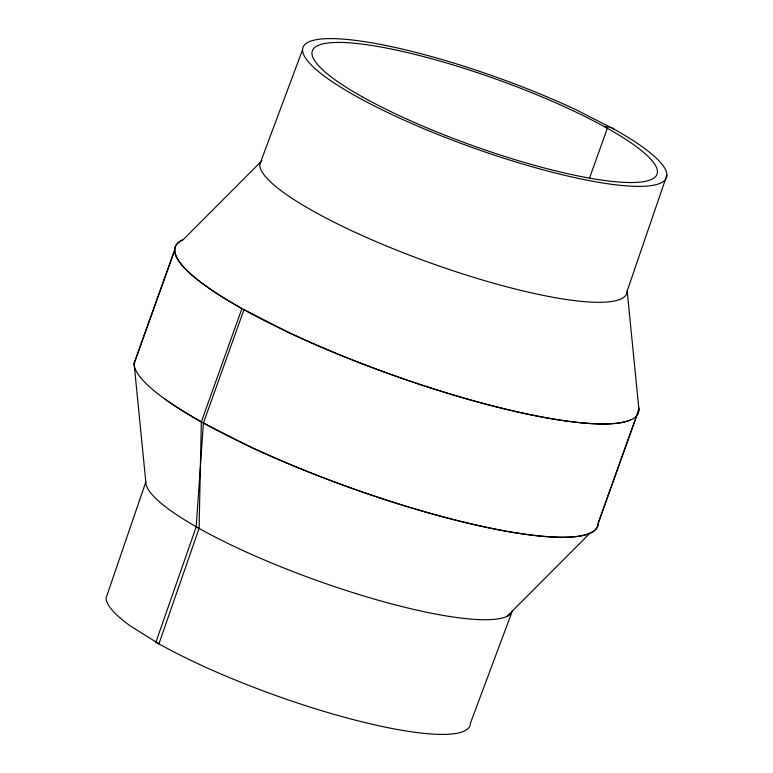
<?xml version="1.0" encoding="UTF-8"?>
<svg xmlns="http://www.w3.org/2000/svg" width="773" height="773" viewBox="0 0 773 773"><rect width="100%" height="100%" fill="white"/><g stroke="black" fill="none" stroke-linecap="round" stroke-linejoin="round"><path stroke-width="1.16" d="M512.48 610.689L470.448 723.19A193.037 37.162 19.7 0 1 357.281 720.639A193.037 37.162 19.7 0 1 158.929 643.851L199.086 528.403L201.328 421.913L241.901 308.591A245.911 47.346 19.7 0 1 182.795 239.794M174.63 249.969L134.058 363.291L145.817 481.994L106.123 597.838A193.037 37.162 19.7 0 0 130.144 625.792L158.929 643.851L155.866 642.286L196.187 526.925L203.415 422.976L243.988 309.654L289.807 333.047A245.911 47.346 19.7 0 0 630.594 419.836M164.842 398.955A245.911 47.346 19.7 0 0 425.421 511.977A245.911 47.346 19.7 0 0 598.37 523.031L638.942 409.709L627.183 291.006L666.877 175.162M134.251 363.339L174.824 250.017M589.548 178.022L607.356 128.279L604.254 126.347L611.723 127.68L614.071 129.149A193.037 37.162 19.7 0 1 546.289 170.678A193.037 37.162 19.7 0 1 303.306 46.641A193.037 37.162 19.7 0 1 576.465 109.95L614.071 129.149M638.749 409.661L598.176 522.983A245.911 47.346 19.7 0 1 249.235 446.369L203.415 422.976M259.68 164.562L302.552 49.81M261.902 160.765L182.979 239.843A245.911 47.346 19.7 0 0 379.601 370.325A245.911 47.346 19.7 0 0 638.836 407.931M506.856 616.496L590.021 533.157M155.866 642.286L156.494 642.324M196.187 526.925L199.086 528.403M201.328 421.913A245.911 47.346 19.7 0 1 134.058 363.291M510.383 614.332A194.709 37.49 19.7 0 1 312.756 578.996A194.709 37.49 19.7 0 1 145.817 481.994M627.183 291.006A194.709 37.49 19.7 0 1 437.334 265.4A194.709 37.49 19.7 0 1 260.037 162.388M362.073 96.693A183.008 35.229 19.7 0 0 651.349 179.481A183.008 35.229 19.7 0 0 440.726 61.289A183.008 35.229 19.7 0 0 362.073 96.693"/></g></svg>
